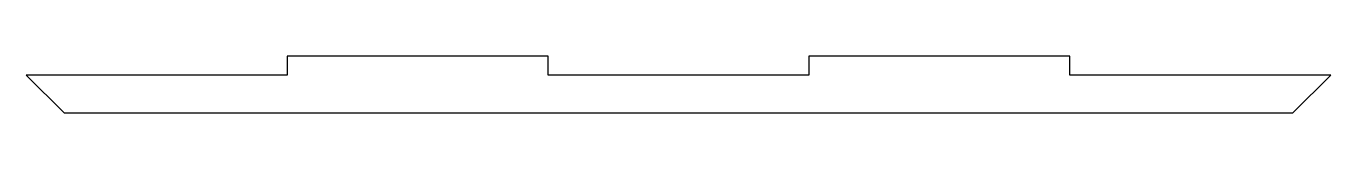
# Model space of a CAD drawing. Header units: millimetres. Extents: x -103 to 103, y -4 to 4.
import ezdxf

# ---------------------------------------------------------------- set-up
doc = ezdxf.new("R2010")
doc.units = ezdxf.units.MM

msp = doc.modelspace()

# ---------------------------------------------------------------- linework, layer by layer
at = {"color": 7, "linetype": 'Continuous', "lineweight": 25}
for p, q in [((-20.65, 4.5), (-61.95, 4.5)), ((-61.95, 4.5), (-61.95, 1.5)), ((-20.65, 1.5), (-20.65, 4.5)), ((20.65, 4.5), (20.65, 1.5)), ((61.95, 4.5), (20.65, 4.5)), ((61.95, 1.5), (61.95, 4.5)), ((-103.25, 1.5), (-97.25, -4.5)), ((-61.95, 1.5), (-103.25, 1.5)), ((20.65, 1.5), (-20.65, 1.5)), ((103.25, 1.5), (61.95, 1.5)), ((97.25, -4.5), (103.25, 1.5)), ((-97.25, -4.5), (97.25, -4.5))]:
    msp.add_line(p, q, dxfattribs=at)

doc.saveas('drawing.dxf')
